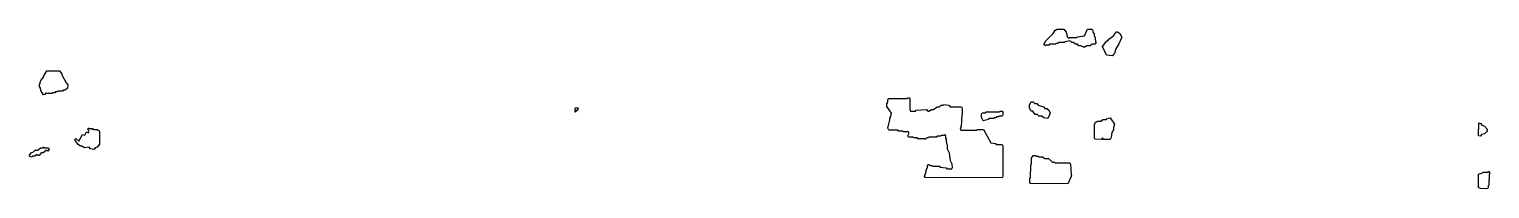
# Model space of a CAD drawing. Header units: millimetres. Extents: x 0 to 4785, y 0 to 523.
import ezdxf

# ---------------------------------------------------------------- set-up
doc = ezdxf.new("R2010")
doc.units = ezdxf.units.MM
doc.layers.add('K', color=7, linetype='Continuous')

msp = doc.modelspace()

# ---------------------------------------------------------------- linework, layer by layer
at = {"layer": 'K'}
for points in [[(3439.2, 468.2), (3434.2, 473.7), (3427.6, 473.7), (3420.9, 479.2), (3415.9, 479.2), (3410.9, 484.6), (3392.7, 481.9), (3391, 479.2), (3372.7, 479.2), (3371, 476.4), (3364.3, 476.4), (3362.7, 473.7), (3342.7, 473.7), (3341, 471), (3331, 471), (3329.3, 468.2), (3325, 472.4), (3325, 475.2), (3330.9, 484.8), (3354.2, 509.5), (3360.9, 520.4), (3364.2, 520.4), (3365.9, 523.2), (3389.3, 523.2), (3396.9, 513.5), (3401.9, 497.1), (3405.9, 493.1), (3407.6, 495.8), (3432.6, 495.8), (3434.2, 498.5), (3457.5, 501.3), (3467.6, 523.2), (3482.7, 523.2), (3485.2, 519), (3485.2, 513.5), (3488.6, 508), (3488.6, 502.6), (3491.9, 494.4), (3493.5, 480.7), (3495.2, 477.9), (3492.7, 473.7), (3482.7, 473.7), (3476, 468.2), (3464.3, 468.2), (3457.6, 462.7), (3445.9, 468.2), (3439.2, 468.2)], [(3516.7, 467), (3530.9, 484.8), (3534.2, 484.8), (3537.5, 490.3), (3552.5, 501.2), (3562.6, 515), (3566, 515), (3572.7, 509.5), (3580.2, 497.1), (3570.2, 475.1), (3560.2, 458.7), (3555.2, 445), (3549.3, 435.4), (3529.2, 438.1), (3516.7, 467)], [(46.7, 308), (38.4, 321.8), (36.7, 330), (33.4, 335.5), (33.4, 341), (38.4, 354.7), (46.7, 365.7), (46.7, 368.4), (57.6, 386.3), (99.3, 386.3), (106.9, 376.6), (106.9, 373.9), (121, 347.9), (126.9, 341), (125.2, 330), (117.7, 323.1), (111, 323.1), (109.3, 320.4), (94.3, 320.4), (92.7, 317.6), (86, 317.6), (84.3, 314.9), (76, 314.9), (74.3, 312.1), (55.9, 312.1), (54.3, 314.8), (51, 309.4), (46.7, 308)], [(2933.3, 39.8), (2938.4, 56.2), (2938.4, 61.7), (2943.4, 70), (2943.4, 75.4), (2945.9, 79.6), (2949.3, 79.6), (2951, 76.9), (2959.3, 76.9), (2961, 74.1), (2982.7, 74.1), (2984.3, 71.4), (3004.3, 68.6), (3006, 65.9), (3022.6, 65.9), (3025, 69.9), (3023.4, 80.8), (3018.4, 91.8), (3015, 116.4), (3008.4, 130.1), (3008.4, 141.1), (3005, 154.8), (3005, 163), (3003.4, 165.7), (3003.4, 173.9), (2999.3, 177.9), (2997.7, 175.2), (2987.7, 175.2), (2986, 172.5), (2974.3, 172.5), (2972.7, 169.8), (2947.7, 169.8), (2946, 167), (2941, 167), (2935.9, 161.5), (2934.2, 164.3), (2910.9, 164.3), (2909.2, 167), (2897.6, 167), (2895.9, 169.8), (2880.9, 169.8), (2878.3, 174), (2883.3, 182.2), (2880.9, 186.2), (2864.2, 186.2), (2862.6, 188.9), (2847.6, 188.9), (2845.9, 191.7), (2815.9, 191.7), (2813.3, 198.6), (2820, 226), (2820, 231.5), (2823.4, 237), (2825, 247.9), (2810, 269.8), (2810, 278), (2813.4, 283.5), (2813.4, 291.7), (2815.9, 295.9), (2875.9, 295.9), (2877.6, 298.7), (2882.7, 298.7), (2885.2, 294.5), (2885.2, 258.9), (2887.7, 254.8), (2904.2, 254.8), (2905.9, 257.6), (2939.3, 260.3), (2944.3, 254.8), (2947.6, 254.8), (2955.9, 260.3), (2962.6, 260.3), (2974.3, 268.5), (2982.6, 268.5), (2987.6, 274), (2994.2, 274), (2995.9, 276.8), (3012.7, 274), (3017.7, 268.5), (3054.3, 268.5), (3056.9, 264.4), (3056.9, 245.1), (3055.2, 242.4), (3053.5, 204.1), (3050.2, 198.6), (3052.7, 191.9), (3104.2, 191.9), (3105.9, 194.6), (3126, 194.6), (3151, 150.8), (3166, 148.1), (3167.7, 145.3), (3187.7, 145.3), (3190.2, 141.1), (3190.2, 39.8), (3187.7, 35.6), (2935.1, 37), (2933.3, 39.8)], [(1788.3, 261.6), (1790.9, 265.8), (1796, 265.8), (1798.6, 261.6), (1794.3, 254.6), (1792.6, 257.3), (1789.2, 251.7), (1788.3, 261.6)], [(3120, 234.2), (3120, 245.2), (3122.6, 249.4), (3132.6, 249.4), (3134.2, 252.1), (3179.2, 252.1), (3180.9, 254.8), (3187.7, 254.8), (3190.2, 250.7), (3190.2, 242.4), (3187.7, 238.2), (3177.7, 238.2), (3176, 235.5), (3169.3, 235.5), (3167.7, 232.7), (3161, 232.7), (3159.3, 230), (3144.3, 230), (3142.7, 227.3), (3125.1, 223.1), (3120, 234.2)], [(3307.6, 238.2), (3302.6, 243.7), (3295.9, 243.7), (3287.6, 254.6), (3282.6, 254.6), (3276.7, 264.3), (3276.7, 275.3), (3282.6, 285), (3289.3, 285), (3294.3, 279.5), (3301, 279.5), (3306, 274), (3322.7, 268.5), (3327.7, 263.1), (3334.3, 263.1), (3341, 257.5), (3345.2, 247.9), (3337.7, 230), (3324.2, 232.7), (3317.6, 238.2), (3307.6, 238.2)], [(199.2, 131.4), (195.9, 136.9), (180.9, 134.2), (172.6, 139.6), (167.6, 139.6), (160.9, 145.2), (150, 160.3), (152.6, 164.5), (162.6, 156.3), (174.2, 178.2), (182.6, 175.5), (187.6, 186.4), (194.2, 183.7), (196.7, 187.7), (191.7, 195.9), (194.3, 200.1), (197.7, 197.3), (204.3, 197.3), (206, 194.7), (209.3, 197.4), (211, 194.6), (222.7, 194.6), (224.3, 191.9), (227.7, 191.9), (230.2, 187.7), (230.2, 146.6), (222.7, 136.9), (216, 134.2), (212.7, 128.7), (199.2, 131.4)], [(3490, 212.3), (3494.2, 219.3), (3497.6, 219.3), (3499.2, 222), (3510.9, 222), (3517.6, 227.5), (3529.2, 227.5), (3530.9, 230.2), (3541, 233), (3555.2, 212.3), (3551.9, 201.3), (3551.9, 193.1), (3546.9, 184.9), (3545.2, 168.5), (3541, 161.6), (3519.2, 161.6), (3516, 166.9), (3512.7, 161.5), (3491.7, 162.9), (3490, 165.7), (3490, 212.3)], [(4748.3, 173.9), (4749.2, 216.6), (4756, 213.8), (4759.3, 208.3), (4767.7, 205.5), (4776.9, 195.9), (4776.9, 190.4), (4774.4, 186.2), (4767.7, 180.7), (4757.7, 178), (4754.3, 172.5), (4748.3, 173.9)], [(1.7, 105.4), (0, 108.3), (5.9, 117.9), (14.2, 120.7), (19.2, 126.2), (27.6, 126.2), (37.6, 134.4), (45.9, 134.4), (47.6, 137.2), (49.3, 134.4), (62.7, 134.4), (65.2, 130.2), (61, 123.1), (59.2, 126), (56, 126), (46, 117.7), (39.3, 117.7), (32.7, 109.5), (27.6, 109.5), (25.9, 112.2), (17.6, 106.8), (11, 106.8), (9.3, 104), (1.7, 105.4)], [(3278.4, 34.4), (3280, 37.1), (3280, 56.3), (3281.7, 59), (3281.7, 78.2), (3283.4, 80.9), (3283.4, 100.1), (3289.2, 109.7), (3297.7, 109.7), (3299.3, 107), (3306, 107), (3307.7, 104.3), (3319.3, 104.3), (3327.6, 98.8), (3339.3, 98.8), (3352.7, 87.8), (3359.3, 87.8), (3361, 85.1), (3409.3, 85.1), (3411.9, 80.9), (3413.5, 45.3), (3415.2, 42.5), (3402.7, 16.4), (3280.1, 17.8), (3278.4, 20.6), (3278.4, 34.4)], [(4755.1, 1.4), (4748.4, 4.1), (4748.4, 48.1), (4760.9, 52.2), (4762.6, 55), (4779.2, 55), (4782.7, 57.8), (4785.2, 50.7), (4783.6, 48), (4783.6, 31.6), (4781.9, 28.8), (4781.9, 12.4), (4780.2, 9.7), (4780.2, 4.2), (4777.7, 0), (4755.1, 1.4)]]:
    msp.add_lwpolyline(points, close=True, dxfattribs=at)

doc.saveas('drawing.dxf')
